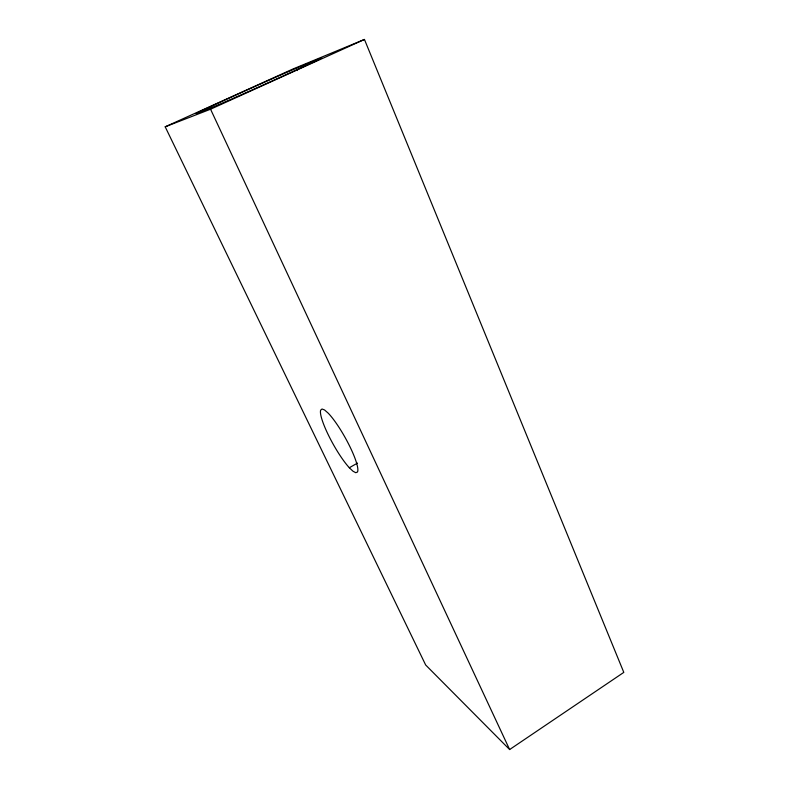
<?xml version="1.0" encoding="UTF-8"?>
<svg xmlns="http://www.w3.org/2000/svg" width="789" height="789" viewBox="0 0 789 789"><rect width="100%" height="100%" fill="white"/><g stroke="black" fill="none" stroke-linecap="round" stroke-linejoin="round"><path stroke-width="1.18" d="M509.625 749.55L623.803 672.386L364.449 39.45L292.847 69.037L165.197 126.812L425.656 664.979L509.625 749.55L210.555 109.217L165.197 126.812M349.32 467.739L352.989 471.22L355.76 472.71L357.437 472.049A36.343 6.835 60.8 0 0 349.448 445.716A36.343 6.835 60.8 0 0 328.185 413.14L324.575 409.974L322.011 408.988L320.64 410.181A36.343 6.835 60.8 0 0 328.964 436.218A36.343 6.835 60.8 0 0 349.32 467.739L357.486 463.094M210.555 109.217L364.449 39.45M296.289 68.308L318.667 59.106A60.27 0.661 -24.2 0 1 282.077 76.484A60.27 0.661 -24.2 0 1 213.217 106.88L197.142 113.202A56.374 0.582 -24.2 0 1 233.929 95.913A56.374 0.582 -24.2 0 1 296.289 68.308L297.266 70.566"/></g></svg>
